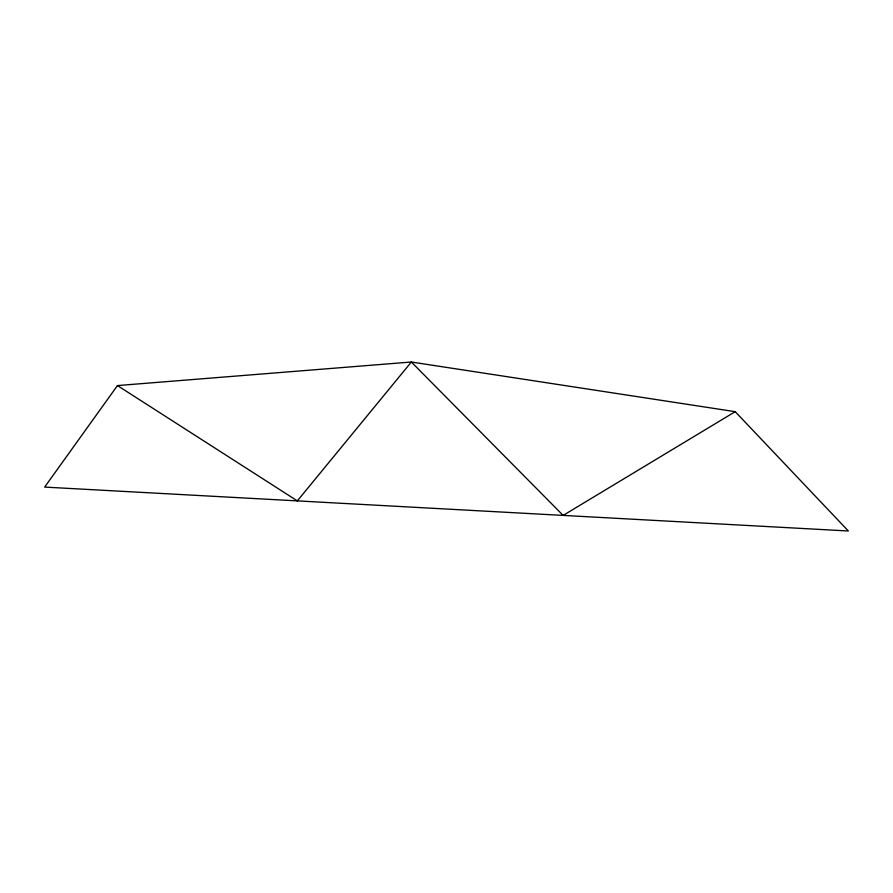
<?xml version="1.0" encoding="UTF-8"?>
<svg xmlns="http://www.w3.org/2000/svg" width="893" height="893" viewBox="0 0 893 893"><rect width="100%" height="100%" fill="white"/><g stroke="black" fill="none" stroke-linecap="round" stroke-linejoin="round"><path stroke-width="1.34" d="M117.463 385.575L44.65 487.087L848.35 530.989L735.218 411.673L411.349 362.011L117.463 385.575L297.336 500.895L411.349 362.011L563.148 515.406L735.218 411.673"/></g></svg>
